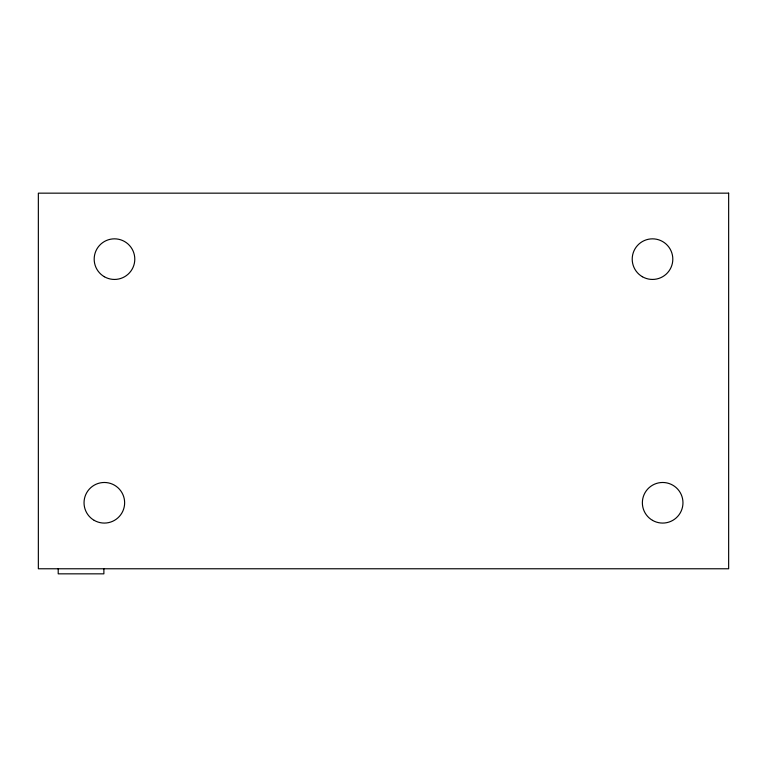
<?xml version="1.0" encoding="UTF-8"?>
<svg xmlns="http://www.w3.org/2000/svg" width="767" height="767" viewBox="0 0 767 767"><rect width="100%" height="100%" fill="white"/><g stroke="black" fill="none" stroke-linecap="round" stroke-linejoin="round"><path stroke-width="1.15" d="M103.881 568.769L103.881 573.841L58.206 573.841L58.206 568.769M728.65 193.159L38.35 193.159L38.35 568.769L728.65 568.769L728.65 193.159M104.331 276.724A20.306 20.306 0 0 0 134.791 259.141A20.306 20.306 0 0 0 104.331 241.557A20.306 20.306 0 0 0 104.331 276.724M94.188 520.362A20.306 20.306 0 0 0 124.638 502.778A20.306 20.306 0 0 0 94.188 485.195A20.306 20.306 0 0 0 94.188 520.362M642.362 276.724A20.306 20.306 0 0 0 672.812 259.141A20.306 20.306 0 0 0 642.362 241.557A20.306 20.306 0 0 0 642.362 276.724M652.516 520.362A20.306 20.306 0 0 0 682.966 502.778A20.306 20.306 0 0 0 652.516 485.195A20.306 20.306 0 0 0 652.516 520.362"/></g></svg>
